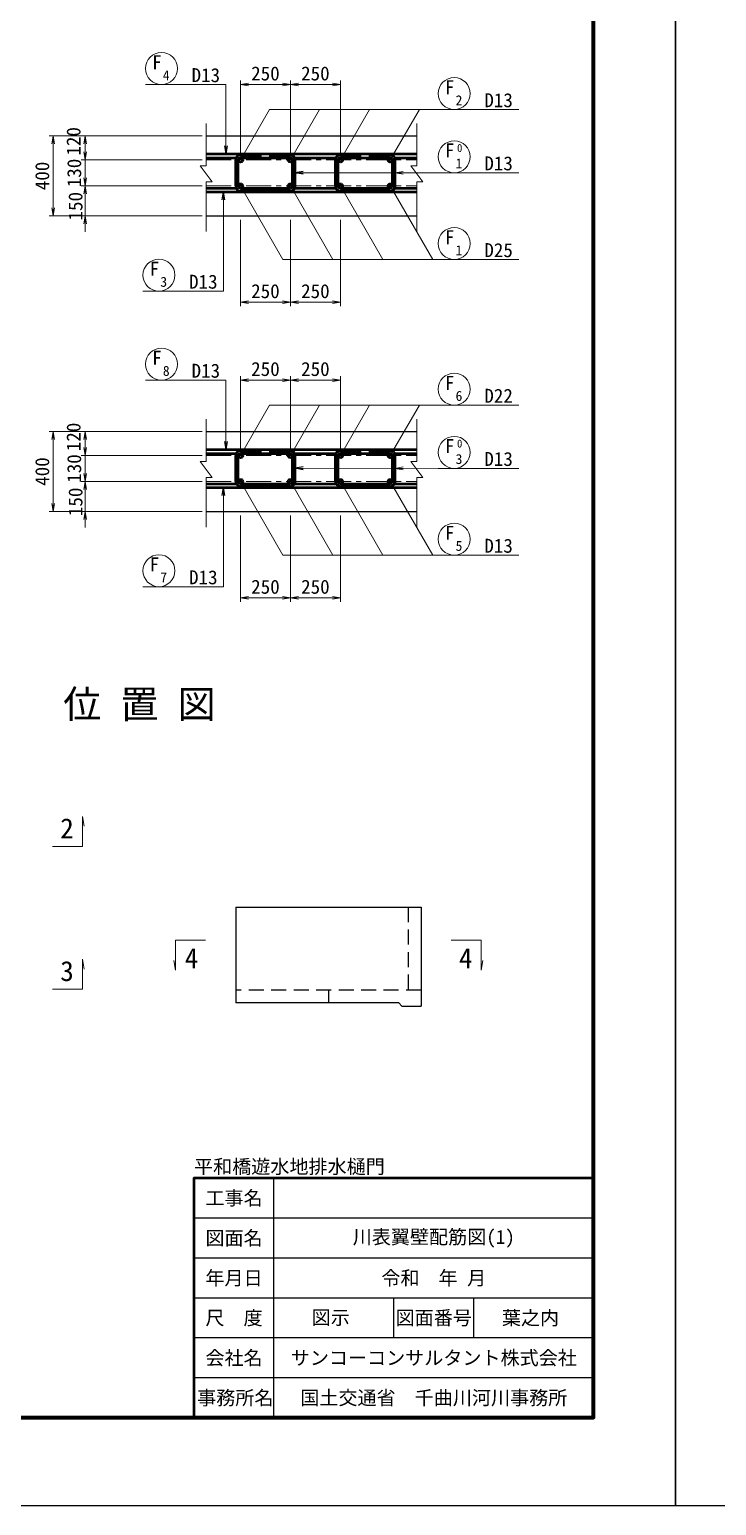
# Model space of a CAD drawing. Header units: millimetres. Extents: x 0 to 126150, y 0 to 29700.
# Drawn here: x 33966 to 42562, y 0 to 18468 of the extents above; entities that cross this region are included whole.
import ezdxf
from ezdxf.enums import TextEntityAlignment as Align

# ---------------------------------------------------------------- set-up
doc = ezdxf.new("R2010")
doc.units = ezdxf.units.MM
doc.header["$LTSCALE"] = 500
for name, pattern in [('CENTER', [2, 1.25, -0.25, 0.25, -0.25]), ('CONTINU', [0]), ('DASHED2', [0.375, 0.25, -0.125])]:
    doc.linetypes.add(name, pattern=pattern)
doc.layers.get('Defpoints').update_dxf_attribs({"color": 153})
for name, color, linetype, lineweight in [('D-BMK', 2, 'CENTER', 13), ('D-STR', 3, 'Continuous', 25), ('D-STR-DIM', 7, 'Continuous', 13), ('D-STR-HTXT', 4, 'Continuous', 13), ('D-STR-STR1', 1, 'Continuous', 50), ('D-STR-STR2', 40, 'Continuous', 50), ('D-STR-STR3', 2, 'Continuous', 50), ('D-STR-TXT', 7, 'Continuous', 13), ('D-TTL', 2, 'Continuous', 140), ('D-TTL-FRAM', 2, 'Continuous', 50), ('D-TTL-LINE', 7, 'Continuous', 25), ('D-TTL-TXT', 7, 'Continuous', 25)]:
    doc.layers.add(name, color=color, linetype=linetype, lineweight=lineweight)
doc.styles.add('MS ゴシック', font='')
doc.styles.add('YOKO_GOTHIC', font='')
doc.styles.get('MS ゴシック').set_extended_font_data('MS Gothic')
doc.styles.get('YOKO_GOTHIC').set_extended_font_data('MS Gothic')
doc.dimstyles.new('S50', dxfattribs={"dimscale": 50, "dimtxt": 3.5, "dimasz": 2, "dimexe": 1, "dimexo": 1, "dimgap": 1, "dimtad": 1, "dimdec": 0, "dimzin": 1, "dimdsep": 46, "dimtxsty": 'YOKO_GOTHIC', "dimblk": 'OPEN', "dimcen": 0, "dimclrd": 256, "dimclre": 256, "dimclrt": 256, "dimaunit": 1, "dimadec": 3, "dimazin": 0, "dimtfac": 1, "dimtdec": 0, "dimtix": 1, "dimtmove": 2, "dimatfit": 3, "dimldrblk": 'OPEN', "dimfxl": 1, "dimlwd": -1, "dimlwe": -1, "dimarcsym": 2})
doc.dimstyles.new('S50-20', dxfattribs={"dimscale": 50, "dimtxt": 3.5, "dimasz": 2, "dimexe": 1, "dimexo": 1, "dimgap": 1, "dimtad": 1, "dimdec": 0, "dimlfac": 0.4, "dimzin": 1, "dimdsep": 46, "dimtxsty": 'YOKO_GOTHIC', "dimblk": 'OPEN', "dimcen": 0, "dimclrd": 256, "dimclre": 256, "dimclrt": 256, "dimaunit": 1, "dimadec": 3, "dimazin": 0, "dimtfac": 1, "dimtdec": 0, "dimtix": 1, "dimtmove": 2, "dimatfit": 3, "dimldrblk": 'OPEN', "dimfxl": 1, "dimlwd": -1, "dimlwe": -1, "dimarcsym": 0})

# ---------------------------------------------------------------- blocks, each defined once
blk = doc.blocks.new('_Open')
at = {"color": 0, "linetype": 'ByBlock', "lineweight": -2}
for p, q in [((-1, 0.17), (0, 0)), ((-1, -0.17), (0, 0)), ((0, 0), (-1, 0))]:
    blk.add_line(p, q, dxfattribs=at)
blk = doc.blocks.new('*D322')
at = {"layer": 'D-STR-DIM', "transparency": 16777216}
for p, q in [((36606, 16086), (36606, 15006)), ((37231, 16086), (37231, 15006)), ((36706, 15056), (37131, 15056))]:
    blk.add_line(p, q, dxfattribs=at)
at = {"layer": 'Defpoints', "color": 0, "transparency": 16777216}
for p in [(36606, 16136), (37231, 16136), (37231, 15056)]:
    blk.add_point(p, dxfattribs=at)
at = {"layer": 'D-STR-DIM', "transparency": 16777216, "xscale": 100, "yscale": 100, "zscale": 100, "rotation": 180}
blk.add_blockref('_Open', (36606, 15056), dxfattribs=at)
at = {"layer": 'D-STR-DIM', "transparency": 16777216, "xscale": 100, "yscale": 100, "zscale": 100}
blk.add_blockref('_Open', (37231, 15056), dxfattribs=at)
at = {"layer": 'D-STR-DIM', "transparency": 16777216, "insert": (36918, 15193), "char_height": 175, "attachment_point": 5, "style": 'YOKO_GOTHIC'}
blk.add_mtext('250', dxfattribs=at)
blk = doc.blocks.new('*D323')
at = {"layer": 'D-STR-DIM', "transparency": 16777216}
for p, q in [((34663, 16936), (34663, 17036)), ((36128, 16836), (34613, 16836)), ((34663, 16511), (34663, 16836)), ((36128, 16511), (34613, 16511)), ((34663, 16411), (34663, 16311))]:
    blk.add_line(p, q, dxfattribs=at)
at = {"layer": 'Defpoints', "color": 0, "transparency": 16777216}
for p in [(34663, 16836), (36178, 16836), (36178, 16511)]:
    blk.add_point(p, dxfattribs=at)
at = {"layer": 'D-STR-DIM', "transparency": 16777216, "xscale": 100, "yscale": 100, "zscale": 100}
for p, rotation in [((34663, 16836), 270), ((34663, 16511), 90)]:
    blk.add_blockref('_Open', p, dxfattribs=dict(at, rotation=rotation))
at = {"layer": 'D-STR-DIM', "transparency": 16777216, "insert": (34526, 16673), "char_height": 175, "attachment_point": 5, "rotation": 90, "style": 'YOKO_GOTHIC'}
blk.add_mtext('130', dxfattribs=at)
blk = doc.blocks.new('*D324')
at = {"layer": 'D-STR-DIM', "transparency": 16777216}
for p, q in [((34663, 16611), (34663, 16711)), ((36128, 16511), (34613, 16511)), ((34663, 16136), (34663, 16511)), ((36128, 16136), (34613, 16136)), ((34663, 16036), (34663, 15936))]:
    blk.add_line(p, q, dxfattribs=at)
at = {"layer": 'Defpoints', "color": 0, "transparency": 16777216}
for p in [(34663, 16511), (36178, 16511), (36178, 16136)]:
    blk.add_point(p, dxfattribs=at)
at = {"layer": 'D-STR-DIM', "transparency": 16777216, "xscale": 100, "yscale": 100, "zscale": 100}
for p, rotation in [((34663, 16511), 270), ((34663, 16136), 90)]:
    blk.add_blockref('_Open', p, dxfattribs=dict(at, rotation=rotation))
at = {"layer": 'D-STR-DIM', "transparency": 16777216, "insert": (34542, 16257), "char_height": 175, "attachment_point": 5, "rotation": 90, "style": 'YOKO_GOTHIC'}
blk.add_mtext('150', dxfattribs=at)
blk = doc.blocks.new('*D325')
at = {"layer": 'D-STR-DIM', "transparency": 16777216}
for p, q in [((36128, 17136), (34613, 17136)), ((34663, 16936), (34663, 17036)), ((36128, 16836), (34613, 16836))]:
    blk.add_line(p, q, dxfattribs=at)
at = {"layer": 'Defpoints', "color": 0, "transparency": 16777216}
for p in [(34663, 17136), (36178, 17136), (36178, 16836)]:
    blk.add_point(p, dxfattribs=at)
at = {"layer": 'D-STR-DIM', "transparency": 16777216, "xscale": 100, "yscale": 100, "zscale": 100}
for p, rotation in [((34663, 17136), 90), ((34663, 16836), 270)]:
    blk.add_blockref('_Open', p, dxfattribs=dict(at, rotation=rotation))
at = {"layer": 'D-STR-DIM', "transparency": 16777216, "insert": (34518, 17069), "char_height": 175, "attachment_point": 5, "rotation": 90, "style": 'YOKO_GOTHIC'}
blk.add_mtext('120', dxfattribs=at)
blk = doc.blocks.new('*D326')
at = {"layer": 'D-STR-DIM', "transparency": 16777216}
for p, q in [((36128, 17136), (34213, 17136)), ((34263, 16236), (34263, 17036)), ((36128, 16136), (34213, 16136))]:
    blk.add_line(p, q, dxfattribs=at)
at = {"layer": 'Defpoints', "color": 0, "transparency": 16777216}
for p in [(34263, 17136), (36178, 17136), (36178, 16136)]:
    blk.add_point(p, dxfattribs=at)
at = {"layer": 'D-STR-DIM', "transparency": 16777216, "xscale": 100, "yscale": 100, "zscale": 100}
for p, rotation in [((34263, 17136), 90), ((34263, 16136), 270)]:
    blk.add_blockref('_Open', p, dxfattribs=dict(at, rotation=rotation))
at = {"layer": 'D-STR-DIM', "transparency": 16777216, "insert": (34126, 16636), "char_height": 175, "attachment_point": 5, "rotation": 90, "style": 'YOKO_GOTHIC'}
blk.add_mtext('400', dxfattribs=at)
blk = doc.blocks.new('*D333')
at = {"layer": 'D-STR-DIM', "transparency": 16777216}
for p, q in [((37231, 16086), (37231, 15006)), ((37856, 16086), (37856, 15006)), ((37331, 15056), (37756, 15056))]:
    blk.add_line(p, q, dxfattribs=at)
at = {"layer": 'Defpoints', "color": 0, "transparency": 16777216}
for p in [(37231, 16136), (37856, 16136), (37856, 15056)]:
    blk.add_point(p, dxfattribs=at)
at = {"layer": 'D-STR-DIM', "transparency": 16777216, "xscale": 100, "yscale": 100, "zscale": 100, "rotation": 180}
blk.add_blockref('_Open', (37231, 15056), dxfattribs=at)
at = {"layer": 'D-STR-DIM', "transparency": 16777216, "xscale": 100, "yscale": 100, "zscale": 100}
blk.add_blockref('_Open', (37856, 15056), dxfattribs=at)
at = {"layer": 'D-STR-DIM', "transparency": 16777216, "insert": (37543, 15193), "char_height": 175, "attachment_point": 5, "style": 'YOKO_GOTHIC'}
blk.add_mtext('250', dxfattribs=at)
blk = doc.blocks.new('*D334')
at = {"layer": 'D-STR-DIM', "transparency": 16777216}
for p, q in [((37231, 16886), (37231, 17830)), ((37756, 17780), (37331, 17780)), ((37856, 16886), (37856, 17830))]:
    blk.add_line(p, q, dxfattribs=at)
at = {"layer": 'Defpoints', "color": 0, "transparency": 16777216}
for p in [(37231, 17780), (37231, 16836), (37856, 16836)]:
    blk.add_point(p, dxfattribs=at)
at = {"layer": 'D-STR-DIM', "transparency": 16777216, "xscale": 100, "yscale": 100, "zscale": 100, "rotation": 180}
blk.add_blockref('_Open', (37231, 17780), dxfattribs=at)
at = {"layer": 'D-STR-DIM', "transparency": 16777216, "xscale": 100, "yscale": 100, "zscale": 100}
blk.add_blockref('_Open', (37856, 17780), dxfattribs=at)
at = {"layer": 'D-STR-DIM', "transparency": 16777216, "insert": (37543, 17917), "char_height": 175, "attachment_point": 5, "style": 'YOKO_GOTHIC'}
blk.add_mtext('250', dxfattribs=at)
blk = doc.blocks.new('*D335')
at = {"layer": 'D-STR-DIM', "transparency": 16777216}
for p, q in [((36606, 16886), (36606, 17830)), ((37131, 17780), (36706, 17780)), ((37231, 16886), (37231, 17830))]:
    blk.add_line(p, q, dxfattribs=at)
at = {"layer": 'Defpoints', "color": 0, "transparency": 16777216}
for p in [(36606, 17780), (36606, 16836), (37231, 16836)]:
    blk.add_point(p, dxfattribs=at)
at = {"layer": 'D-STR-DIM', "transparency": 16777216, "xscale": 100, "yscale": 100, "zscale": 100, "rotation": 180}
blk.add_blockref('_Open', (36606, 17780), dxfattribs=at)
at = {"layer": 'D-STR-DIM', "transparency": 16777216, "xscale": 100, "yscale": 100, "zscale": 100}
blk.add_blockref('_Open', (37231, 17780), dxfattribs=at)
at = {"layer": 'D-STR-DIM', "transparency": 16777216, "insert": (36918, 17917), "char_height": 175, "attachment_point": 5, "style": 'YOKO_GOTHIC'}
blk.add_mtext('250', dxfattribs=at)
blk = doc.blocks.new('*D62')
at = {"layer": 'D-STR-DIM', "transparency": 16777216}
for p, q in [((36606, 12387), (36606, 11307)), ((37231, 12387), (37231, 11307)), ((36706, 11357), (37131, 11357))]:
    blk.add_line(p, q, dxfattribs=at)
at = {"layer": 'Defpoints', "color": 0, "transparency": 16777216}
for p in [(36606, 12437), (37231, 12437), (37231, 11357)]:
    blk.add_point(p, dxfattribs=at)
at = {"layer": 'D-STR-DIM', "transparency": 16777216, "xscale": 100, "yscale": 100, "zscale": 100, "rotation": 180}
blk.add_blockref('_Open', (36606, 11357), dxfattribs=at)
at = {"layer": 'D-STR-DIM', "transparency": 16777216, "xscale": 100, "yscale": 100, "zscale": 100}
blk.add_blockref('_Open', (37231, 11357), dxfattribs=at)
at = {"layer": 'D-STR-DIM', "transparency": 16777216, "insert": (36918, 11494), "char_height": 175, "attachment_point": 5, "style": 'YOKO_GOTHIC'}
blk.add_mtext('250', dxfattribs=at)
blk = doc.blocks.new('*D63')
at = {"layer": 'D-STR-DIM', "transparency": 16777216}
for p, q in [((34663, 13237), (34663, 13337)), ((36128, 13137), (34613, 13137)), ((34663, 12812), (34663, 13137)), ((36128, 12812), (34613, 12812)), ((34663, 12712), (34663, 12612))]:
    blk.add_line(p, q, dxfattribs=at)
at = {"layer": 'Defpoints', "color": 0, "transparency": 16777216}
for p in [(34663, 13137), (36178, 13137), (36178, 12812)]:
    blk.add_point(p, dxfattribs=at)
at = {"layer": 'D-STR-DIM', "transparency": 16777216, "xscale": 100, "yscale": 100, "zscale": 100}
for p, rotation in [((34663, 13137), 270), ((34663, 12812), 90)]:
    blk.add_blockref('_Open', p, dxfattribs=dict(at, rotation=rotation))
at = {"layer": 'D-STR-DIM', "transparency": 16777216, "insert": (34526, 12975), "char_height": 175, "attachment_point": 5, "rotation": 90, "style": 'YOKO_GOTHIC'}
blk.add_mtext('130', dxfattribs=at)
blk = doc.blocks.new('*D64')
at = {"layer": 'D-STR-DIM', "transparency": 16777216}
for p, q in [((34663, 12912), (34663, 13012)), ((36128, 12812), (34613, 12812)), ((34663, 12437), (34663, 12812)), ((36128, 12437), (34613, 12437)), ((34663, 12337), (34663, 12237))]:
    blk.add_line(p, q, dxfattribs=at)
at = {"layer": 'Defpoints', "color": 0, "transparency": 16777216}
for p in [(34663, 12812), (36178, 12812), (36178, 12437)]:
    blk.add_point(p, dxfattribs=at)
at = {"layer": 'D-STR-DIM', "transparency": 16777216, "xscale": 100, "yscale": 100, "zscale": 100}
for p, rotation in [((34663, 12812), 270), ((34663, 12437), 90)]:
    blk.add_blockref('_Open', p, dxfattribs=dict(at, rotation=rotation))
at = {"layer": 'D-STR-DIM', "transparency": 16777216, "insert": (34542, 12558), "char_height": 175, "attachment_point": 5, "rotation": 90, "style": 'YOKO_GOTHIC'}
blk.add_mtext('150', dxfattribs=at)
blk = doc.blocks.new('*D65')
at = {"layer": 'D-STR-DIM', "transparency": 16777216}
for p, q in [((36128, 13437), (34613, 13437)), ((34663, 13237), (34663, 13337)), ((36128, 13137), (34613, 13137))]:
    blk.add_line(p, q, dxfattribs=at)
at = {"layer": 'Defpoints', "color": 0, "transparency": 16777216}
for p in [(34663, 13437), (36178, 13437), (36178, 13137)]:
    blk.add_point(p, dxfattribs=at)
at = {"layer": 'D-STR-DIM', "transparency": 16777216, "xscale": 100, "yscale": 100, "zscale": 100}
for p, rotation in [((34663, 13437), 90), ((34663, 13137), 270)]:
    blk.add_blockref('_Open', p, dxfattribs=dict(at, rotation=rotation))
at = {"layer": 'D-STR-DIM', "transparency": 16777216, "insert": (34518, 13370), "char_height": 175, "attachment_point": 5, "rotation": 90, "style": 'YOKO_GOTHIC'}
blk.add_mtext('120', dxfattribs=at)
blk = doc.blocks.new('*D66')
at = {"layer": 'D-STR-DIM', "transparency": 16777216}
for p, q in [((36128, 13437), (34213, 13437)), ((34263, 12537), (34263, 13337)), ((36128, 12437), (34213, 12437))]:
    blk.add_line(p, q, dxfattribs=at)
at = {"layer": 'Defpoints', "color": 0, "transparency": 16777216}
for p in [(34263, 13437), (36178, 13437), (36178, 12437)]:
    blk.add_point(p, dxfattribs=at)
at = {"layer": 'D-STR-DIM', "transparency": 16777216, "xscale": 100, "yscale": 100, "zscale": 100}
for p, rotation in [((34263, 13437), 90), ((34263, 12437), 270)]:
    blk.add_blockref('_Open', p, dxfattribs=dict(at, rotation=rotation))
at = {"layer": 'D-STR-DIM', "transparency": 16777216, "insert": (34126, 12937), "char_height": 175, "attachment_point": 5, "rotation": 90, "style": 'YOKO_GOTHIC'}
blk.add_mtext('400', dxfattribs=at)
blk = doc.blocks.new('*D67')
at = {"layer": 'D-STR-DIM', "transparency": 16777216}
for p, q in [((37231, 13187), (37231, 14131)), ((37756, 14081), (37331, 14081)), ((37856, 13187), (37856, 14131))]:
    blk.add_line(p, q, dxfattribs=at)
at = {"layer": 'Defpoints', "color": 0, "transparency": 16777216}
for p in [(37231, 14081), (37231, 13137), (37856, 13137)]:
    blk.add_point(p, dxfattribs=at)
at = {"layer": 'D-STR-DIM', "transparency": 16777216, "xscale": 100, "yscale": 100, "zscale": 100, "rotation": 180}
blk.add_blockref('_Open', (37231, 14081), dxfattribs=at)
at = {"layer": 'D-STR-DIM', "transparency": 16777216, "xscale": 100, "yscale": 100, "zscale": 100}
blk.add_blockref('_Open', (37856, 14081), dxfattribs=at)
at = {"layer": 'D-STR-DIM', "transparency": 16777216, "insert": (37543, 14219), "char_height": 175, "attachment_point": 5, "style": 'YOKO_GOTHIC'}
blk.add_mtext('250', dxfattribs=at)
blk = doc.blocks.new('*D68')
at = {"layer": 'D-STR-DIM', "transparency": 16777216}
for p, q in [((36606, 13187), (36606, 14131)), ((37131, 14081), (36706, 14081)), ((37231, 13187), (37231, 14131))]:
    blk.add_line(p, q, dxfattribs=at)
at = {"layer": 'Defpoints', "color": 0, "transparency": 16777216}
for p in [(36606, 14081), (36606, 13137), (37231, 13137)]:
    blk.add_point(p, dxfattribs=at)
at = {"layer": 'D-STR-DIM', "transparency": 16777216, "xscale": 100, "yscale": 100, "zscale": 100, "rotation": 180}
blk.add_blockref('_Open', (36606, 14081), dxfattribs=at)
at = {"layer": 'D-STR-DIM', "transparency": 16777216, "xscale": 100, "yscale": 100, "zscale": 100}
blk.add_blockref('_Open', (37231, 14081), dxfattribs=at)
at = {"layer": 'D-STR-DIM', "transparency": 16777216, "insert": (36918, 14219), "char_height": 175, "attachment_point": 5, "style": 'YOKO_GOTHIC'}
blk.add_mtext('250', dxfattribs=at)
blk = doc.blocks.new('*D69')
at = {"layer": 'D-STR-DIM', "transparency": 16777216}
for p, q in [((37231, 12387), (37231, 11307)), ((37856, 12387), (37856, 11307)), ((37331, 11357), (37756, 11357))]:
    blk.add_line(p, q, dxfattribs=at)
at = {"layer": 'Defpoints', "color": 0, "transparency": 16777216}
for p in [(37231, 12437), (37856, 12437), (37856, 11357)]:
    blk.add_point(p, dxfattribs=at)
at = {"layer": 'D-STR-DIM', "transparency": 16777216, "xscale": 100, "yscale": 100, "zscale": 100, "rotation": 180}
blk.add_blockref('_Open', (37231, 11357), dxfattribs=at)
at = {"layer": 'D-STR-DIM', "transparency": 16777216, "xscale": 100, "yscale": 100, "zscale": 100}
blk.add_blockref('_Open', (37856, 11357), dxfattribs=at)
at = {"layer": 'D-STR-DIM', "transparency": 16777216, "insert": (37543, 11494), "char_height": 175, "attachment_point": 5, "style": 'YOKO_GOTHIC'}
blk.add_mtext('250', dxfattribs=at)

msp = doc.modelspace()

# ---------------------------------------------------------------- linework, layer by layer
at = {"layer": 'D-BMK', "ltscale": 0.5}
for p, q in [((36177.7, 16835.8), (38812.8, 16835.8)), ((36177.7, 16510.8), (38812.8, 16510.8)), ((36177.7, 13137.1), (38812.8, 13137.1)), ((36177.7, 12812.1), (38812.8, 12812.1))]:
    msp.add_line(p, q, dxfattribs=at)
at = {"layer": 'D-STR'}
for p, q in [((36177.7, 17135.8), (38812.8, 17135.8)), ((36177.7, 16135.8), (38812.8, 16135.8)), ((36177.7, 13437.1), (38812.8, 13437.1)), ((36177.7, 12437.1), (38812.8, 12437.1)), ((36546.1, 7487.4), (38866.1, 7487.4)), ((36546.1, 7487.4), (36546.1, 6287.4)), ((38866.1, 7487.4), (38866.1, 6247.4)), ((38586.1, 6287.4), (36546.1, 6287.4)), ((38586.1, 6287.4), (38626.1, 6247.4)), ((38626.1, 6247.4), (38866.1, 6247.4))]:
    msp.add_line(p, q, dxfattribs=at)
at = {"layer": 'D-STR', "linetype": 'DASHED2', "ltscale": 1.5}
for p, q in [((38706.1, 7487.4), (38706.1, 6447.4)), ((38866.1, 6447.4), (36546.1, 6447.4)), ((37706.1, 6447.4), (37706.1, 6287.4))]:
    msp.add_line(p, q, dxfattribs=at)
at = {"layer": 'D-STR-HTXT'}
for p, q in [((35417.3, 17779.8), (36423.8, 17779.8)), ((36605.9, 16835.8), (36969.9, 17466.3)), ((40087.3, 17466.3), (36969.9, 17466.3)), ((37230.9, 16835.8), (37594.9, 17466.3)), ((37855.9, 16835.8), (38219.9, 17466.3)), ((38480.8, 16835.8), (38844.9, 17466.3)), ((39080.8, 16676), (40087.3, 16676)), ((36605.9, 16510.8), (37137.6, 15590)), ((37230.9, 16510.8), (37762.5, 15590)), ((37855.9, 16510.8), (38387.5, 15590)), ((38480.8, 16510.8), (39012.5, 15590)), ((40087.3, 15590), (37137.6, 15590)), ((35385.6, 15195.2), (36392.2, 15195.2)), ((35417.3, 14081.1), (36423.8, 14081.1)), ((36605.9, 13137.1), (36969.9, 13767.6)), ((40087.3, 13767.6), (36969.9, 13767.6)), ((37230.9, 13137.1), (37594.9, 13767.6)), ((37855.9, 13137.1), (38219.9, 13767.6)), ((38480.8, 13137.1), (38844.9, 13767.6)), ((39080.8, 12977.3), (40087.3, 12977.3)), ((36605.9, 12812.1), (37137.6, 11891.2)), ((37230.9, 12812.1), (37762.5, 11891.2)), ((37855.9, 12812.1), (38387.5, 11891.2)), ((38480.8, 12812.1), (39012.5, 11891.2)), ((40087.3, 11891.2), (37137.6, 11891.2)), ((35385.6, 11496.4), (36392.2, 11496.4))]:
    msp.add_line(p, q, dxfattribs=at)
for points in [[(36177.7, 15939.9), (36177.7, 16563.3), (36252.7, 16563.3), (36102.7, 16763.3), (36177.7, 16763.3), (36177.7, 17291.7)], [(38812.8, 15939.9), (38812.8, 16563.3), (38887.8, 16563.3), (38737.8, 16763.3), (38812.8, 16763.3), (38812.8, 17291.7)], [(36177.7, 12241.1), (36177.7, 12864.6), (36252.7, 12864.6), (36102.7, 13064.6), (36177.7, 13064.6), (36177.7, 13592.9)], [(38812.8, 12241.1), (38812.8, 12864.6), (38887.8, 12864.6), (38737.8, 13064.6), (38812.8, 13064.6), (38812.8, 13592.9)]]:
    msp.add_lwpolyline(points, dxfattribs=at)
at = {"layer": 'D-STR-HTXT', "linetype": 'Continuous', "lineweight": 13}
for points in [[(34253.3, 8246.9), (34628.3, 8246.9), (34628.3, 8621.9), (34650, 8498.8)], [(36169.8, 7071.5), (35794.8, 7071.5), (35794.8, 6696.5), (35773.1, 6819.6)], [(39242.4, 7071.5), (39617.4, 7071.5), (39617.4, 6696.5), (39639.1, 6819.6)], [(34253.3, 6460.6), (34628.3, 6460.6), (34628.3, 6835.6), (34650, 6712.5)]]:
    msp.add_lwpolyline(points, dxfattribs=at)
at = {"layer": 'D-STR-HTXT', "color": 6}
for centre in [(35617.3, 17979.8), (39280.8, 17666.3), (35585.6, 15395.2), (35617.3, 14281.1), (39280.8, 13967.6), (39280.8, 12091.2), (35585.6, 11696.4)]:
    msp.add_circle(centre, 200, dxfattribs=at)
at = {"layer": 'D-STR-HTXT'}
for centre in [(39280.8, 16876), (39280.8, 15790), (39280.8, 13177.3)]:
    msp.add_circle(centre, 200, dxfattribs=at)
at = {"layer": 'D-STR-STR1'}
for p, q in [((36177.7, 16910.8), (38812.8, 16910.8)), ((36177.7, 16863.3), (36552.6, 16863.3)), ((36855.8, 16863.3), (36980.9, 16863.3)), ((37284.3, 16863.3), (37802.5, 16863.3)), ((38105.7, 16863.3), (38230.8, 16863.3)), ((38534.3, 16863.3), (38812.8, 16863.3)), ((36177.7, 16483.3), (36552.6, 16483.3)), ((37284.3, 16483.3), (37802.5, 16483.3)), ((38534.3, 16483.3), (38812.8, 16483.3)), ((36177.7, 16435.8), (38812.8, 16435.8)), ((36177.7, 13212.1), (38812.8, 13212.1)), ((36177.7, 13164.6), (36552.6, 13164.6)), ((36855.8, 13164.6), (36980.9, 13164.6)), ((37284.3, 13164.6), (37802.5, 13164.6)), ((38105.7, 13164.6), (38230.8, 13164.6)), ((38534.3, 13164.6), (38812.8, 13164.6)), ((36177.7, 12784.6), (36552.6, 12784.6)), ((37284.3, 12784.6), (37802.5, 12784.6)), ((38534.3, 12784.6), (38812.8, 12784.6)), ((36177.7, 12737.1), (38812.8, 12737.1))]:
    msp.add_line(p, q, dxfattribs=at)
at = {"layer": 'D-STR-STR2'}
for centre in [(36605.9, 16835.8), (37230.9, 16835.8), (37855.9, 16835.8), (38480.8, 16835.8), (36605.9, 16510.8), (37230.9, 16510.8), (37855.9, 16510.8), (38480.8, 16510.8), (36605.9, 13137.1), (37230.9, 13137.1), (37855.9, 13137.1), (38480.8, 13137.1), (36605.9, 12812.1), (37230.9, 12812.1), (37855.9, 12812.1), (38480.8, 12812.1)]:
    msp.add_circle(centre, 27.5, dxfattribs=at)
at = {"layer": 'D-STR-STR3'}
for p, q in [((36545.9, 16510.8), (36545.9, 16835.8)), ((36578.4, 16510.8), (36578.4, 16835.8)), ((36605.8, 16895.8), (36855.8, 16895.8)), ((36605.8, 16863.3), (36855.8, 16863.3)), ((36855.8, 16863.3), (36855.8, 16895.8)), ((36980.9, 16863.3), (36980.9, 16895.8)), ((36980.9, 16895.8), (37230.9, 16895.8)), ((36980.9, 16863.3), (37230.9, 16863.3)), ((37258.4, 16510.8), (37258.4, 16835.8)), ((37291, 16510.8), (37291.1, 16835.8)), ((37795.9, 16510.8), (37795.9, 16835.8)), ((37828.4, 16510.8), (37828.4, 16835.8)), ((37855.8, 16895.8), (38105.7, 16895.8)), ((37855.8, 16863.3), (38105.7, 16863.3)), ((38105.7, 16863.3), (38105.7, 16895.8)), ((38230.8, 16863.3), (38230.8, 16895.8)), ((38230.8, 16895.8), (38480.8, 16895.8)), ((38230.8, 16863.3), (38480.8, 16863.3)), ((38508.3, 16510.8), (38508.3, 16835.8)), ((38540.9, 16510.8), (38541.1, 16835.8)), ((36605.9, 16483.3), (37230.9, 16483.3)), ((36605.9, 16450.8), (37230.9, 16450.8)), ((37855.9, 16483.3), (38480.8, 16483.3)), ((37855.9, 16450.8), (38480.9, 16450.8)), ((36545.9, 12812.1), (36545.9, 13137.1)), ((36578.4, 12812.1), (36578.4, 13137.1)), ((36605.8, 13197.1), (36855.8, 13197.1)), ((36605.8, 13164.6), (36855.8, 13164.6)), ((36855.8, 13164.6), (36855.8, 13197.1)), ((36980.9, 13164.6), (36980.9, 13197.1)), ((36980.9, 13197.1), (37230.9, 13197.1)), ((36980.9, 13164.6), (37230.9, 13164.6)), ((37258.4, 12812.1), (37258.4, 13137.1)), ((37291, 12812.1), (37291.1, 13137.1)), ((37795.9, 12812.1), (37795.9, 13137.1)), ((37828.4, 12812.1), (37828.4, 13137.1)), ((37855.8, 13197.1), (38105.7, 13197.1)), ((37855.8, 13164.6), (38105.7, 13164.6)), ((38105.7, 13164.6), (38105.7, 13197.1)), ((38230.8, 13164.6), (38230.8, 13197.1)), ((38230.8, 13197.1), (38480.8, 13197.1)), ((38230.8, 13164.6), (38480.8, 13164.6)), ((38508.3, 12812.1), (38508.3, 13137.1)), ((38540.9, 12812.1), (38541.1, 13137.1)), ((36605.9, 12784.6), (37230.9, 12784.6)), ((36605.9, 12752.1), (37230.9, 12752.1)), ((37855.9, 12784.6), (38480.8, 12784.6)), ((37855.9, 12752.1), (38480.9, 12752.1))]:
    msp.add_line(p, q, dxfattribs=at)
for centre, start, end in [((36605.9, 16835.8), 90.00001, 180), ((37231, 16835.8), 0, 90.00001), ((37855.9, 16835.8), 90.00001, 180), ((38480.9, 16835.8), 0, 90.00001), ((36605.9, 16510.8), 180, 270), ((37231, 16510.8), 270, 0), ((37855.9, 16510.8), 180, 270), ((38480.9, 16510.8), 270, 0), ((36605.9, 13137.1), 90.00001, 180), ((37231, 13137.1), 0, 90.00001), ((37855.9, 13137.1), 90.00001, 180), ((38480.9, 13137.1), 0, 90.00001), ((36605.9, 12812.1), 180, 270), ((37231, 12812.1), 270, 0), ((37855.9, 12812.1), 180, 270), ((38480.9, 12812.1), 270, 0)]:
    msp.add_arc(centre, 60, start, end, dxfattribs=at)
at = {"layer": 'D-TTL'}
msp.add_lwpolyline([(1025, 28600), (1025, 1100), (41025, 1100), (41025, 28600)], close=True, dxfattribs=at)
at = {"layer": 'D-TTL-FRAM'}
msp.add_lwpolyline([(36025, 1100), (36025, 4100), (41025, 4100)], dxfattribs=at)
at = {"layer": 'D-TTL-LINE'}
for p, q in [((37025, 1100), (37025, 4100)), ((36025, 3600), (41025, 3600)), ((36025, 3100), (41025, 3100)), ((36025, 2600), (41025, 2600)), ((38525, 2100), (38525, 2600)), ((39525, 2100), (39525, 2600)), ((36025, 2100), (41025, 2100)), ((36025, 1600), (41025, 1600))]:
    msp.add_line(p, q, dxfattribs=at)
at = {"layer": 'Defpoints', "color": 1}
for points in [[(0, 29700), (0, 0), (42050, 0), (42050, 29700)], [(42050, 29700), (42050, 0), (84100, 0), (84100, 29700)]]:
    msp.add_lwpolyline(points, close=True, dxfattribs=at)

# ---------------------------------------------------------------- block references
at = {"layer": 'D-STR-HTXT', "xscale": 100, "yscale": 100, "zscale": 100, "rotation": 180}
for p in [(38541, 16676.1), (38541, 12977.3)]:
    msp.add_blockref('_Open', p, dxfattribs=at)

# ---------------------------------------------------------------- texts
at = {"layer": 'D-STR-TXT', "color": 6, "style": 'YOKO_GOTHIC'}
for s, height, p in [('F', 175, (35561, 17971.5)), ('4', 125, (35676.7, 17833.7)), ('F', 175, (39224.5, 17658)), ('2', 125, (39340.2, 17520.2)), ('F', 175, (35529.3, 15386.8)), ('3', 125, (35645, 15249)), ('F', 175, (35561, 14272.7)), ('8', 125, (35676.7, 14134.9)), ('F', 175, (39224.5, 13959.3)), ('6', 125, (39340.2, 13821.5)), ('F', 175, (39224.5, 12082.9)), ('5', 125, (39340.2, 11945.1)), ('F', 175, (35529.3, 11688.1)), ('7', 125, (35645, 11550.3))]:
    msp.add_text(s, height=height, dxfattribs=at).set_placement(p, align=Align.CENTER)
for s, p in [('D13', (35993.8, 17809.8)), ('D13', (39657.3, 17496.3)), ('D13', (35962.1, 15225.2)), ('D13', (35993.8, 14111.1)), ('D22', (39657.3, 13797.6)), ('D13', (39657.3, 11921.2)), ('D13', (35962.1, 11526.4))]:
    msp.add_text(s, height=175, dxfattribs=at).set_placement(p)
at = {"layer": 'D-STR-TXT', "style": 'YOKO_GOTHIC'}
for s, height, p in [('F', 175, (39224.5, 16867.7)), ('0', 100, (39348.9, 16936.2)), ('1', 125, (39340.2, 16729.9)), ('F', 175, (39224.5, 15781.7)), ('1', 125, (39340.2, 15643.9)), ('F', 175, (39224.5, 13169)), ('0', 100, (39348.9, 13237.5)), ('3', 125, (39340.2, 13031.2)), ('位 置 図', 350, (35341.9, 9852.1))]:
    msp.add_text(s, height=height, dxfattribs=at).set_placement(p, align=Align.CENTER)
for s, p in [('D13', (39657.3, 16706)), ('D25', (39657.3, 15620)), ('D13', (39657.3, 13007.3))]:
    msp.add_text(s, height=175, dxfattribs=at).set_placement(p)
at = {"layer": 'D-STR-TXT', "lineweight": 13, "style": 'YOKO_GOTHIC'}
for s, p in [('2', (34435.1, 8348.1)), ('4', (35993.1, 6722.8)), ('4', (39424.2, 6722.8)), ('3', (34435.1, 6561.9))]:
    msp.add_text(s, height=250, dxfattribs=at).set_placement(p, align=Align.CENTER)
at = {"layer": 'D-TTL-TXT', "style": 'MS ゴシック'}
msp.add_text('平和橋遊水地排水樋門', height=175, dxfattribs=at).set_placement((36025, 4100), align=Align.BOTTOM_LEFT)
for s, p in [('工事名', (36525, 3850)), ('図面名', (36525, 3350)), ('川表翼壁配筋図(1)', (39025, 3350)), ('年月日', (36525, 2850)), ('令和  年 月', (39025, 2850)), ('尺\u3000度', (36525, 2350)), ('図示', (37734.9, 2350)), ('図面番号', (39025, 2350)), ('葉之内', (40234.9, 2350)), ('会社名', (36525, 1850)), ('サンコーコンサルタント株式会社', (39025, 1850)), ('事務所名', (36541.1, 1350)), ('国土交通省\u3000千曲川河川事務所', (39025, 1350))]:
    msp.add_text(s, height=175, dxfattribs=at).set_placement(p, align=Align.MIDDLE)

# ---------------------------------------------------------------- dimensions: what is measured, and where the dimension line sits
at = {"layer": 'D-STR-DIM'}
for base, p1, p2, angle, picture, middle in [((36605.9, 17779.8), (37230.9, 16835.8), (36605.9, 16835.8), 180, '*D335', (36918.4, 17917.3)), ((37230.9, 17779.8), (37855.9, 16835.8), (37230.9, 16835.8), 180, '*D334', (37543.4, 17917.3)), ((34263.2, 17135.8), (36177.7, 16135.8), (36177.7, 17135.8), 90, '*D326', (34125.7, 16635.8)), ((34663.2, 16835.8), (36177.7, 16510.8), (36177.7, 16835.8), 90, '*D323', (34525.7, 16673.3)), ((36605.9, 14081.1), (37230.9, 13137.1), (36605.9, 13137.1), 180, '*D68', (36918.4, 14218.6)), ((37230.9, 14081.1), (37855.9, 13137.1), (37230.9, 13137.1), 180, '*D67', (37543.4, 14218.6)), ((34263.2, 13437.1), (36177.7, 12437.1), (36177.7, 13437.1), 90, '*D66', (34125.7, 12937.1)), ((34663.2, 13137.1), (36177.7, 12812.1), (36177.7, 13137.1), 90, '*D63', (34525.7, 12974.6))]:
    dim = msp.add_linear_dim(base=base, p1=p1, p2=p2, angle=angle, dimstyle='S50-20', dxfattribs=at)
    dim.commit()
    dim.dimension.update_dxf_attribs({"geometry": picture, "text_midpoint": middle})
for base, p1, p2, picture, middle in [((34663.2, 17135.8), (36177.7, 16835.8), (36177.7, 17135.8), '*D325', (34517.7, 17069)), ((34663.2, 16510.8), (36177.7, 16135.8), (36177.7, 16510.8), '*D324', (34541.5, 16256.9)), ((34663.2, 13437.1), (36177.7, 13137.1), (36177.7, 13437.1), '*D65', (34517.7, 13370.3)), ((34663.2, 12812.1), (36177.7, 12437.1), (36177.7, 12812.1), '*D64', (34541.5, 12558.1))]:
    dim = msp.add_linear_dim(base=base, p1=p1, p2=p2, angle=90, dimstyle='S50-20', dxfattribs=at)
    dim.commit()
    dim.dimension.update_dxf_attribs({"geometry": picture, "text_midpoint": middle, "dimtype": 160})
for base, p1, p2, picture, middle in [((37230.9, 15055.5), (36605.9, 16135.8), (37230.9, 16135.8), '*D322', (36918.4, 15193)), ((37855.9, 15055.5), (37230.9, 16135.8), (37855.9, 16135.8), '*D333', (37543.4, 15193)), ((37230.9, 11356.8), (36605.9, 12437.1), (37230.9, 12437.1), '*D62', (36918.4, 11494.3)), ((37855.9, 11356.8), (37230.9, 12437.1), (37855.9, 12437.1), '*D69', (37543.4, 11494.3))]:
    dim = msp.add_linear_dim(base=base, p1=p1, p2=p2, dimstyle='S50-20', dxfattribs=at)
    dim.commit()
    dim.dimension.update_dxf_attribs({"geometry": picture, "text_midpoint": middle})

# ---------------------------------------------------------------- leaders
at = {"layer": 'D-STR-HTXT', "linetype": 'CONTINU'}
for points in [[(36423.8, 16910.9), (36423.8, 17779.8)], [(37291, 16676.2), (39080.8, 16676)], [(36392.2, 16435.8), (36392.2, 15195.2)], [(36423.8, 13212.1), (36423.8, 14081.1)], [(37291, 12977.4), (39080.8, 12977.3)], [(36392.2, 12737.1), (36392.2, 11496.4)]]:
    msp.add_leader(points, dimstyle='S50', dxfattribs=at)

doc.saveas('drawing.dxf')
